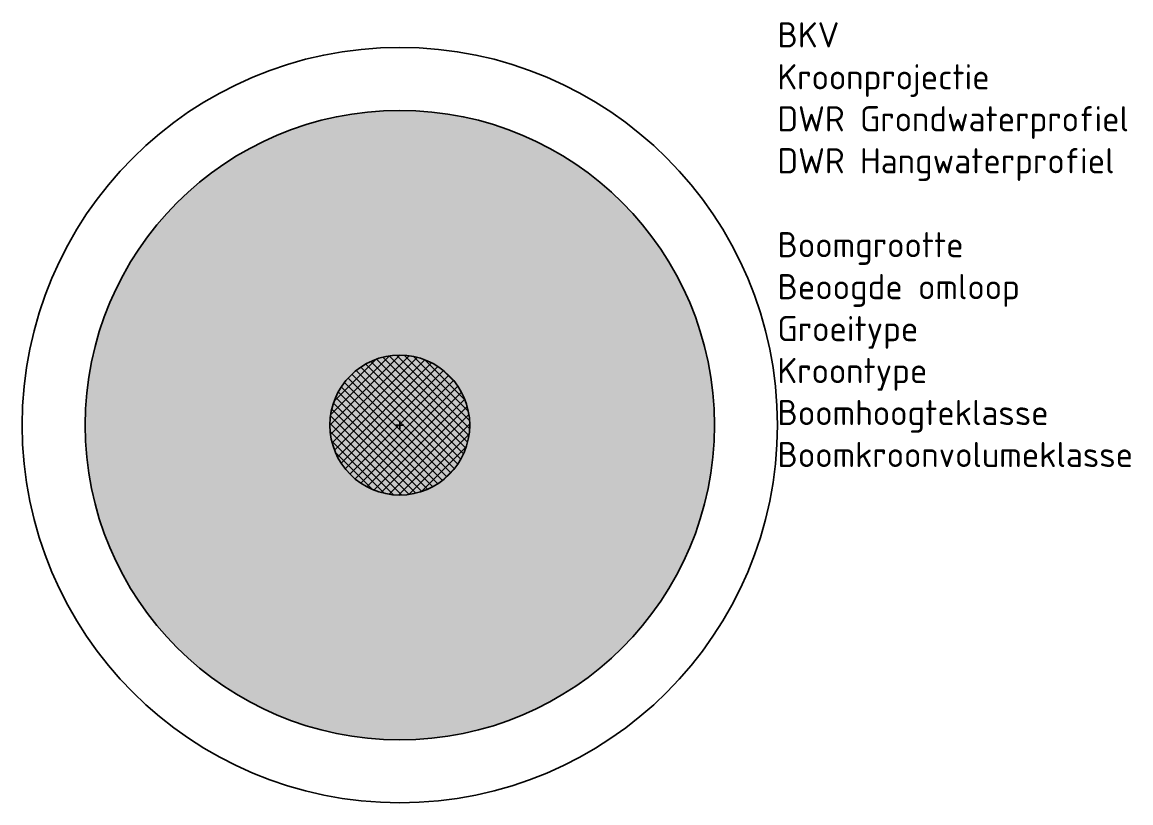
# Model space of a CAD drawing. Header units: metres. Extents: x -13.5 to 26.1, y -13.5 to 14.4.
import ezdxf

# ---------------------------------------------------------------- set-up
doc = ezdxf.new("R2010")
doc.units = ezdxf.units.M
for name, color, linetype, lineweight in [('N-GV-GR-BOOM-T18', 7, 'Continuous', 18), ('N-GV-GR-BOOM_KROON-G', 90, 'Continuous', 35), ('N-GV-GR-BOOM_KROON-V', 92, 'Continuous', 18), ('N-GV-GR-BOOM_OBSTAKELVRIJ_BOVENGRONDS-G', 10, 'Continuous', 35), ('N-GV-GR-BOOM_OBSTAKELVRIJ_ONDERGRONDS-A', 142, 'Continuous', 18), ('N-GV-GR-BOOM_OBSTAKELVRIJ_ONDERGRONDS-G', 140, 'Continuous', 35), ('N-GV-GR-BOOM_STABILITEITSKLUIT-A', 12, 'Continuous', 18), ('N-GV-GR-BOOM_STABILITEITSKLUIT-G', 10, 'Continuous', 35), ('N-GV-GR-BOOM_STAMPOSITIE-G', 7, 'Continuous', 35)]:
    doc.layers.add(name, color=color, linetype=linetype, lineweight=lineweight)
doc.styles.add('NLCS-ISO', font='NLCS-ISO.ttf')

msp = doc.modelspace()

# ---------------------------------------------------------------- hatches: boundary and pattern name
at = {"layer": 'N-GV-GR-BOOM_KROON-V'}
h = msp.add_hatch(color=256, dxfattribs=at)
edge = h.paths.add_edge_path(flags=0)
edge.add_arc((0, 0), 11.25, 0, 360)
at = {"layer": 'N-GV-GR-BOOM_OBSTAKELVRIJ_ONDERGRONDS-A'}
h = msp.add_hatch(dxfattribs=at)
h.set_pattern_fill('AGR-OBSTAKELVRIJ_ONDERGRONDS-SO', color=256, style=0, pattern_type=2)
h.set_pattern_definition([(135, (-3450, 0), (-0.141421356, -0.141421356), [])])
edge = h.paths.add_edge_path()
edge.add_arc((0, 0), 2.5, 0, 360)
at = {"layer": 'N-GV-GR-BOOM_STABILITEITSKLUIT-A'}
h = msp.add_hatch(dxfattribs=at)
h.set_pattern_fill('AGR-STABILITEITSKLUIT-SO', color=256, style=0, pattern_type=2)
h.set_pattern_definition([(45, (-3450, 0), (-0.176776695, 0.176776695), [])])
edge = h.paths.add_edge_path()
edge.add_arc((0, 0), 2.5, 0, 360)

# ---------------------------------------------------------------- linework, layer by layer
at = {"layer": 'N-GV-GR-BOOM_KROON-G'}
msp.add_circle((0, 0), 11.25, dxfattribs=at)
at = {"layer": 'N-GV-GR-BOOM_OBSTAKELVRIJ_BOVENGRONDS-G'}
msp.add_circle((0, 0), 13.5, dxfattribs=at)
at = {"layer": 'N-GV-GR-BOOM_OBSTAKELVRIJ_ONDERGRONDS-G'}
msp.add_circle((0, 0), 2.5, dxfattribs=at)
at = {"layer": 'N-GV-GR-BOOM_STABILITEITSKLUIT-G'}
msp.add_circle((0, 0), 2.5, dxfattribs=at)
at = {"layer": 'N-GV-GR-BOOM_STAMPOSITIE-G'}
for p, q in [((-0.15, 0), (0.15, 0)), ((0, 0.15), (0, -0.15))]:
    msp.add_line(p, q, dxfattribs=at)

# ---------------------------------------------------------------- texts
at = {"layer": 'N-GV-GR-BOOM-T18', "style": 'NLCS-ISO'}
for tag, p, s in [('BKV', (13.5, 13.5), 'BKV: 4000 m3'), ('Kroonprojectie', (13.5, 12), 'Kroonprojectie: 397.6 m2'), ('DWR Grondwaterprofiel', (13.5, 10.5), 'DWR GW: 40.0 m3'), ('DWR Hangwaterprofiel', (13.5, 9), 'DWR HW: 60.0 m3'), ('Boomgrootte', (13.5, 6), '1e grootte'), ('Beoogde omloop', (13.5, 4.5), '60 jaar'), ('Groeitype', (13.5, 3), 'Regulier groeiend'), ('Kroontype', (13.5, 1.5), 'Brede kroon'), ('Boomhoogteklasse', (13.5, 0), '18-24 m'), ('Boomkroonvolumeklasse', (13.5, -1.5), '2.500-5.000 m3')]:
    msp.add_attdef(tag, p, s, height=0.9, dxfattribs=at)

doc.saveas('drawing.dxf')
